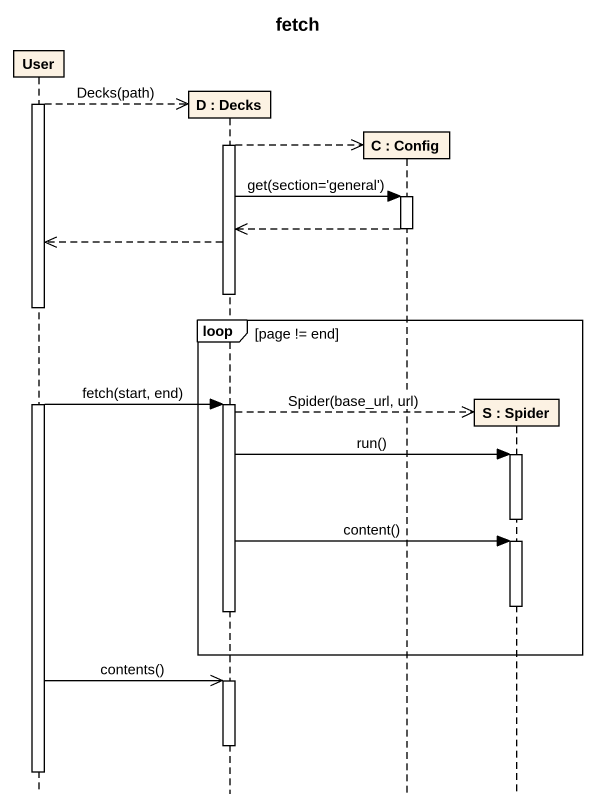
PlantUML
@startuml
title fetch
hide footbox
participant User
participant "D : Decks" as D
participant "C : Config" as C
participant "S : Spider" as S

activate User
User -->> D ** : Decks(path)
activate D
D -->> C **
D -> C : get(section='general')
activate C
C -->> D
deactivate C
D -->> User
deactivate D
loop page != end
  User -> D : fetch(start, end)
  activate D
  D -->> S ** : Spider(base_url, url)
  D -> S : run()
  activate S
  deactivate S
  D -> S : content()
  activate S
  deactivate S
  deactivate D
end
User ->> D : contents()
activate D
deactivate D
deactivate User
@enduml
